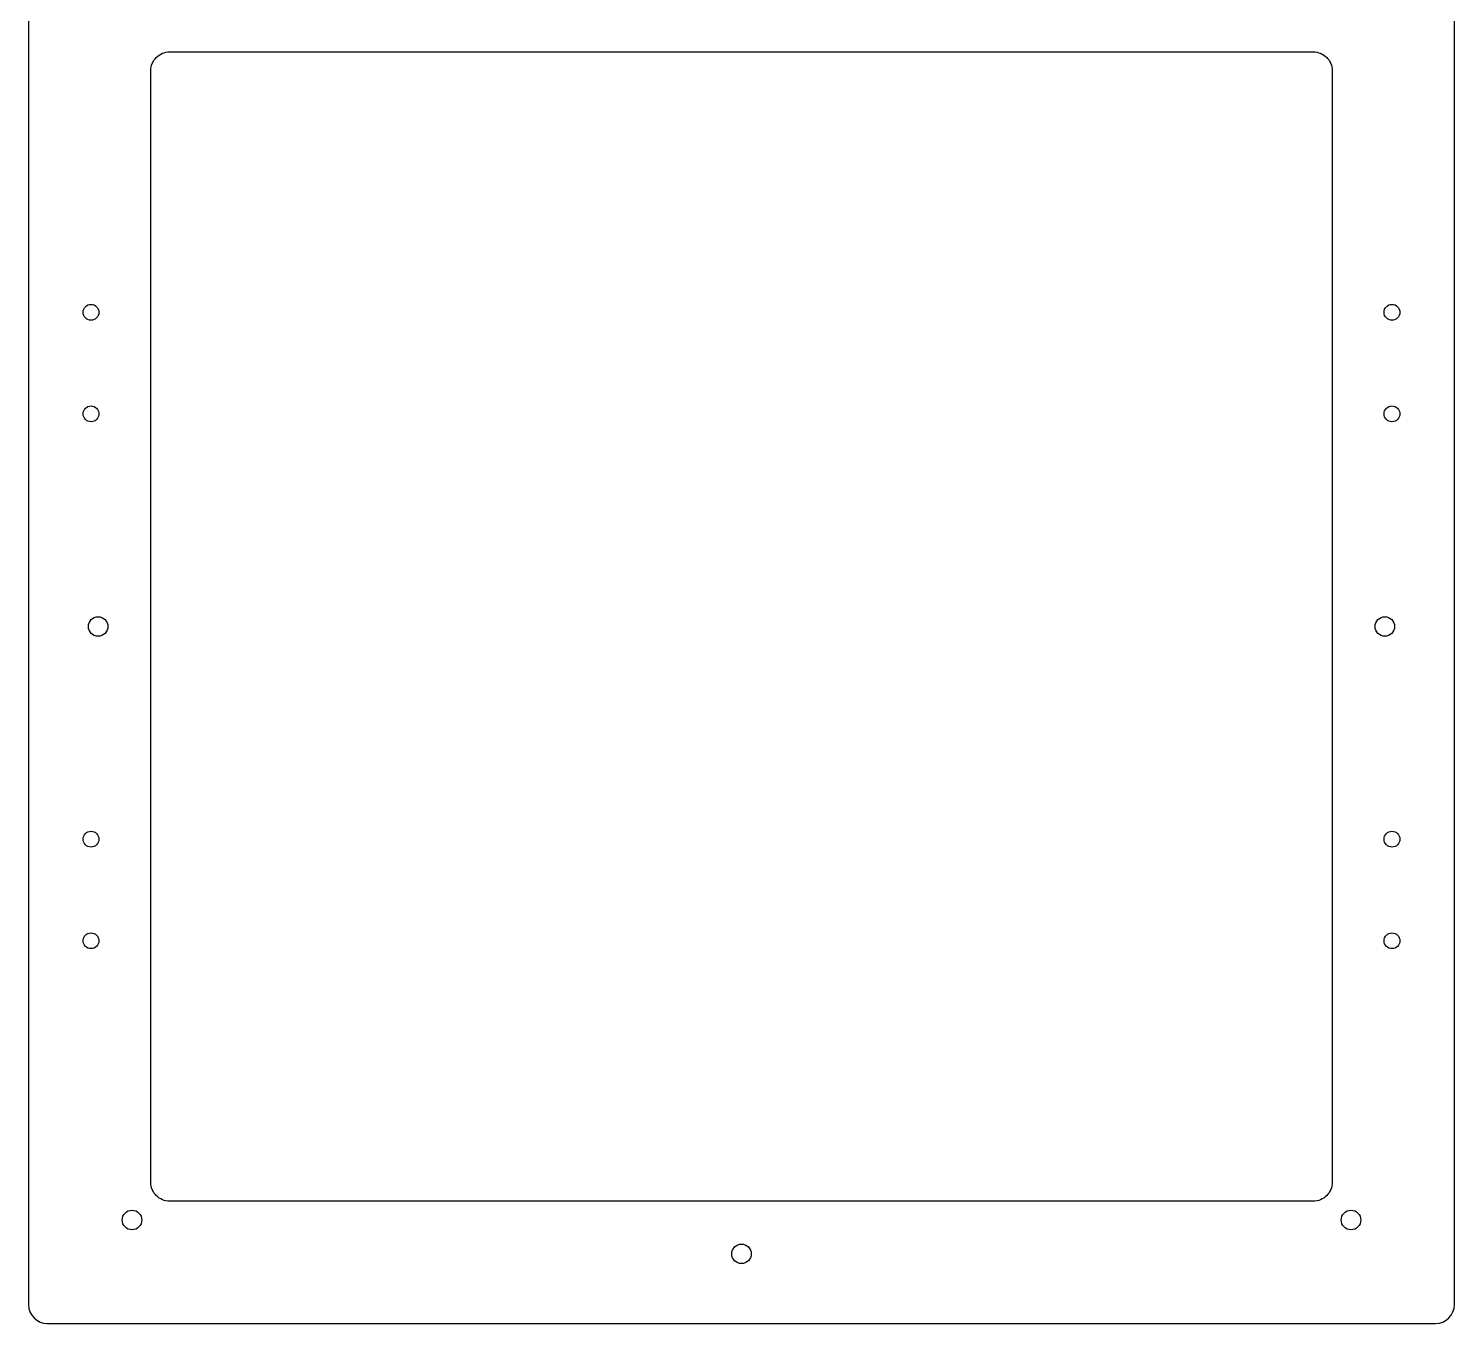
# Model space of a CAD drawing. Header units: millimetres. Extents: x -190 to 189, y -324 to 305.
# Drawn here: x -189.5 to 189.5, y -324.4 to 19.7 of the extents above; entities that cross this region are included whole.
import ezdxf

# ---------------------------------------------------------------- set-up
doc = ezdxf.new("R2010")
doc.units = ezdxf.units.MM
doc.layers.get('0').update_dxf_attribs({"linetype": 'CONTINUOUS'})

msp = doc.modelspace()

# ---------------------------------------------------------------- linework, layer by layer
for p, q in [((-189.5, 300.4), (-189.5, -319.4)), ((189.49, -319.4), (189.49, 300.4)), ((-184.5, -324.4), (184.49, -324.4))]:
    msp.add_line(p, q)
msp.add_lwpolyline([(-157, 8.5, -0.414214), (-152, 13.5), (151.99, 13.5, -0.414214), (156.99, 8.5), (156.99, -286.9, -0.414214), (151.99, -291.9), (-152, -291.9, -0.414214), (-157, -286.9)], format="xyb", close=True)
for centre, radius in [((-172.88, -55.7), 2.1), ((172.87, -55.7), 2.1), ((-172.88, -82.7), 2.1), ((172.87, -82.7), 2.1), ((-171, -139.2), 2.6), ((170.99, -139.2), 2.6), ((-172.88, -195.7), 2.1), ((172.87, -195.7), 2.1), ((-172.88, -222.7), 2.1), ((172.87, -222.7), 2.1), ((-162, -296.9), 2.6), ((161.99, -296.9), 2.6), ((0, -305.9), 2.6)]:
    msp.add_circle(centre, radius)
for centre, start, end in [((-184.5, -319.4), 180, 270), ((184.49, -319.4), -90, 0)]:
    msp.add_arc(centre, 5, start, end)

doc.saveas('drawing.dxf')
